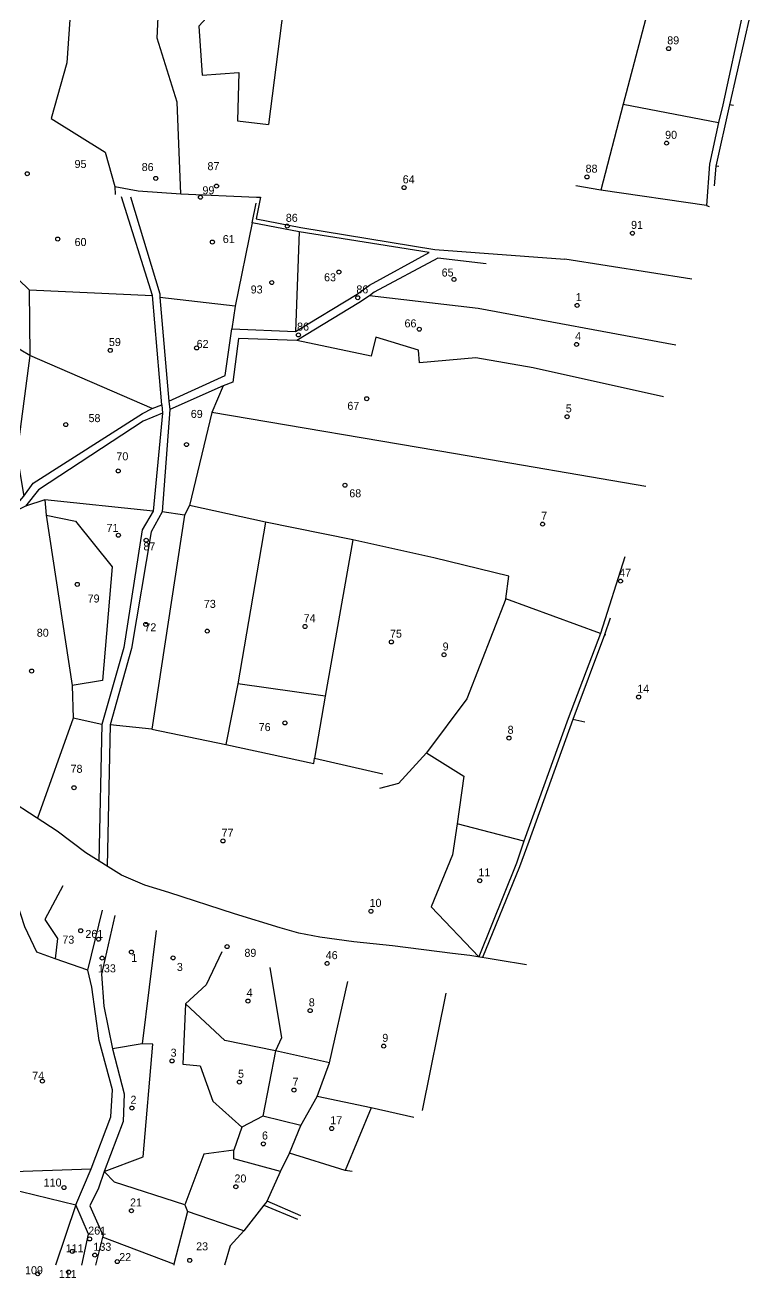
# Model space of a CAD drawing. Extents: x 176571 to 180224, y 250857 to 253450.
# Drawn here: x 179836 to 180199, y 251444 to 252070 of the extents above; entities that cross this region are included whole.
import ezdxf
from ezdxf.enums import TextEntityAlignment as Align

# ---------------------------------------------------------------- set-up
doc = ezdxf.new("R2010")
doc.units = 0
for name, color, linetype in [('1602', 240, 'Continuous'), ('1603', 240, 'Continuous'), ('A_POINTS', 252, 'Continuous')]:
    doc.layers.add(name, color=color, linetype=linetype)
doc.styles.add('HEBTXT', font='hebtxt.shx')

# ---------------------------------------------------------------- blocks, each defined once
blk = doc.blocks.new('1603')
at = {"layer": 'A_POINTS'}
blk.add_circle((0, 0), 0.25, dxfattribs=at)
at = {"style": 'HEBTXT'}
blk.add_attdef('PARCEL_NUM', text='', height=2, dxfattribs=at).set_placement((0, 1), align=Align.CENTER)
at = {"style": 'HEBTXT', "flags": 1}
blk.add_attdef('LOT_NUM', text='', height=2, dxfattribs=at).set_placement((0, -2.5), align=Align.CENTER)

msp = doc.modelspace()

# ---------------------------------------------------------------- linework, layer by layer
at = {"layer": '1602'}
for points in [[(179997.15, 252450), (179997.46, 252447.95), (179998.32, 252413.38), (179997.59, 252369.55), (179996.21, 252316.17), (179994.5, 252295.22), (179992.3, 252260.58), (179978.64, 252176.63), (179974.48, 252150.55), (179957.85, 252020.14)], [(180151.89, 252450), (180143.28, 252248.17), (180142.72, 252217.94), (180178.74, 252212.13), (180153.99, 252089.54), (180195.7, 252078.51), (180198.92, 252078.07), (180198.75, 252075.98), (180188.29, 252030), (180181.4, 251999.38), (180180.59, 251989.42)], [(180141.03, 252247.85), (180140.21, 252213.95), (180175.24, 252211.12), (180158.13, 252125.91), (180150.04, 252087.23), (180194.7, 252075.32), (180184.91, 252030), (180182.78, 252021.16), (180178.21, 252000.39), (180176.78, 251979.59), (180178.11, 251979.11)], [(179914.1, 251985.54), (179912.32, 252031.27), (179902.22, 252063.24), (179904.28, 252105.71), (179895.29, 252133.49), (179911.4, 252177.12), (179958.21, 252174.37), (179969.34, 252149.58), (179955.78, 252135.48), (179957.13, 252107.63), (179934.86, 252119.27), (179936.38, 252083.97), (179923.11, 252069.35), (179924.77, 252044.85), (179943.1, 252046.15), (179942.36, 252021.92), (179957.85, 252020.14)], [(179864.56, 252157.05), (179857.08, 252051.02), (179849.39, 252023.06), (179876.35, 252006.32), (179881.21, 251989.21), (179881.38, 251985.19)], [(180150.04, 252087.23), (180135.11, 252030.31), (180123.92, 251987.36)], [(180135.11, 252030.31), (180182.78, 252021.16)], [(180190.27, 252029.61), (180188.29, 252030)], [(179772.99, 251997.83), (179762.91, 251987.84), (179762.76, 251967.13), (179772.51, 251965.45), (179772.93, 251952.84), (179767.3, 251924.32), (179771.3, 251897.19), (179764.03, 251866.82), (179776.54, 251862.61), (179776.05, 251860.91), (179771.37, 251829.96), (179787.42, 251809.64), (179789.52, 251810.5), (179833.69, 251832.04), (179835.6, 251834.35), (179840.39, 251840.78), (179895.01, 251875.74), (179899.82, 251878.22), (179904.57, 251880.06), (179900, 251934.72), (179884.55, 251984.02)], [(180182.92, 251999.09), (180181.4, 251999.38)], [(179789.13, 251992.52), (179796.73, 251977.32), (179798.87, 251973.02), (179817.05, 251958.05), (179838.4, 251937.43), (179900, 251934.72)], [(179881.21, 251989.21), (179892.74, 251986.96), (179914.1, 251985.54), (179951.87, 251983.88)], [(180176.78, 251979.59), (180123.92, 251987.36), (180111.51, 251989.53)], [(179888.9, 251983.91), (179903.68, 251935.45), (179903.64, 251933.7), (179908.2, 251881.76), (179908.63, 251877.73), (179904.71, 251826.59), (179899.23, 251816.49), (179889.5, 251758.14), (179878.76, 251720.06), (179877.31, 251649.42)], [(179908.2, 251881.76), (179936.2, 251894.72), (179939.51, 251917.97), (179971.42, 251916.74), (180002.13, 251935.35), (180008.43, 251939.9), (180038.15, 251956.09), (179973.22, 251966.5), (179949.77, 251971.03), (179951.7, 251980.78)], [(179951.87, 251983.88), (179953.86, 251983.84), (179951.81, 251972.94), (179974.04, 251968.73), (180040.98, 251957.66), (180106, 251952.74)], [(179949.77, 251971.03), (179941.2, 251929.31), (179939.51, 251917.97)], [(179973.22, 251966.5), (179971.42, 251916.74)], [(180066.58, 251950.42), (180042.51, 251953.33), (180010.63, 251936.4), (180008.29, 251934.43), (180002.99, 251930.92), (179972.01, 251912.1), (179942.99, 251913.08), (179940.03, 251891.37), (179935.19, 251889.5), (179908.63, 251877.73)], [(180169.36, 251942.8), (180106, 251952.74)], [(179838.4, 251937.43), (179838.62, 251904.63), (179832.13, 251855.15), (179835.6, 251834.35)], [(179899.82, 251878.22), (179838.62, 251904.63), (179807.06, 251923.37), (179776.52, 251930.34), (179775.27, 251923.45), (179767.3, 251924.32)], [(179941.2, 251929.31), (179903.64, 251933.7)], [(180062.65, 251928.19), (180008.29, 251934.43)], [(180161.4, 251909.76), (180062.65, 251928.19)], [(180061.5, 251903.42), (180033.35, 251900.92), (180032.83, 251907.38), (180011.57, 251913.9), (180009.26, 251904.34), (179972.01, 251912.1)], [(180155.19, 251883.97), (180090.16, 251898.44), (180061.5, 251903.42)], [(179935.19, 251889.5), (179929.63, 251876.22), (179918.5, 251829.72), (179915.95, 251824.88), (179899.67, 251717.86), (179878.76, 251720.06)], [(179904.57, 251880.06), (179904.87, 251875.85), (179900.33, 251826.77), (179894.86, 251817.6), (179885.58, 251758.68), (179874.57, 251720.17), (179873.2, 251651.95)], [(179904.87, 251875.85), (179895.29, 251871.81), (179843.08, 251837.49), (179836.57, 251829.34), (179788.35, 251805.29), (179761.96, 251794.02), (179723.13, 251772.7), (179707.33, 251763.12), (179669.45, 251736.77)], [(180051.32, 251855.45), (179929.63, 251876.22)], [(180146.5, 251839.11), (180051.32, 251855.45)], [(179900.33, 251826.77), (179846.24, 251832.54), (179836.57, 251829.34)], [(179846.24, 251832.54), (179846.77, 251824.9), (179859.83, 251739.73), (179860.32, 251723.43), (179842.46, 251673.34)], [(180040.54, 251803.56), (180000.05, 251812.59), (179956.37, 251821.37), (179918.5, 251829.72)], [(179846.77, 251824.9), (179861.48, 251821.84), (179879.87, 251799.07), (179875, 251742.26), (179859.83, 251739.73)], [(179915.95, 251824.88), (179904.71, 251826.59)], [(179956.37, 251821.37), (179942.63, 251740.47), (179936.52, 251710.27)], [(180000.05, 251812.59), (179986.3, 251734.37), (179980.92, 251703.44)], [(180123.69, 251765.69), (180076.41, 251783.04), (180077.98, 251794.35), (180040.54, 251803.56)], [(180135.93, 251803.99), (180123.69, 251765.69), (180107.64, 251723.25), (180085.4, 251661.85), (180081.78, 251650.97), (180062.92, 251604.03)], [(180076.41, 251783.04), (180057.01, 251733.02), (180036.81, 251706.02), (180022.84, 251690.63), (180013.43, 251688.28)], [(180128.55, 251773.36), (180125.83, 251765.04), (180109.98, 251722.76), (180087.93, 251661.74), (180083.36, 251649.03), (180064.76, 251603.72)], [(180126.5, 251764.83), (180125.83, 251765.04)], [(179986.3, 251734.37), (179942.63, 251740.47)], [(179874.57, 251720.17), (179860.32, 251723.43)], [(180116.01, 251721.3), (180109.98, 251722.76)], [(179899.67, 251717.86), (179936.52, 251710.27), (179980.61, 251700.68), (179980.92, 251703.44), (180015.07, 251695.6)], [(180036.81, 251706.02), (180055.42, 251694.34), (180052.16, 251670.5), (180049.78, 251655.02), (180039.15, 251628.99), (180062.92, 251604.03)], [(179963.74, 251618.5), (179940.99, 251625.5), (179908.2, 251636.24), (179896.05, 251639.82), (179896.05, 251639.82), (179896.05, 251639.82), (179896.05, 251639.82), (179884.51, 251644.97), (179866.59, 251656.03), (179852.41, 251666.9), (179817.32, 251689.62)], [(180085.4, 251661.85), (180052.16, 251670.5)], [(179867.64, 251597.42), (179851.37, 251603.08), (179842.23, 251606.47), (179836.24, 251619.01), (179832.13, 251631.33), (179798.74, 251636.03), (179800.77, 251648.18)], [(179855.23, 251639.54), (179846.24, 251622.74), (179852.57, 251613.23), (179851.37, 251603.08)], [(179864.68, 251450), (179867.99, 251465.51), (179861.67, 251480.14), (179869.36, 251498.15), (179879.07, 251524.05), (179879.92, 251537.59), (179873.27, 251562.27), (179869.61, 251588.88), (179867.64, 251597.42), (179875.01, 251627.33)], [(179881.14, 251624.76), (179874.46, 251595.43), (179875.72, 251579.42), (179879.95, 251558.08), (179885.85, 251535.52), (179885.38, 251521.79), (179875.84, 251496.7), (179872.99, 251488.37), (179868.64, 251479.66), (179875.35, 251464.63), (179875.05, 251463.87), (179871.48, 251450)], [(179901.78, 251617.3), (179894.76, 251560.62)], [(180086.8, 251600.01), (180058.54, 251604.76), (180049.81, 251605.72), (180019.87, 251609.51), (180000.48, 251611.57), (179983.57, 251613.92), (179972.98, 251615.82), (179963.74, 251618.5)], [(179934.64, 251606.54), (179926.82, 251590), (179916.52, 251580.49), (179915.12, 251550.36), (179923.85, 251549.58), (179930.12, 251531.94), (179944.54, 251518.88), (179940.54, 251507.47), (179925.65, 251505.47), (179916.03, 251480.03), (179917.49, 251476.72), (179910.64, 251450.49), (179910.64, 251450)], [(179958.63, 251598.8), (179964.44, 251563.53), (179961.38, 251557.13), (179955.09, 251524.35)], [(179957.31, 251481.89), (179963.92, 251496.71), (179968.47, 251505.85), (179974.05, 251519.79), (179982.25, 251534.21), (179988.43, 251551.14), (179997.48, 251591.8)], [(180046.58, 251585.97), (180034.61, 251527.29)], [(179988.43, 251551.14), (179961.38, 251557.13), (179936.13, 251562.19), (179916.52, 251580.49)], [(179813.92, 251570.55), (179813.9, 251559.95), (179810.85, 251543.27), (179808.9, 251537.33), (179803.87, 251517.48), (179801.93, 251491.07), (179825.64, 251496.58), (179869.36, 251498.15)], [(179875.84, 251496.7), (179895.34, 251504.12), (179900.06, 251560.35), (179894.76, 251560.62), (179879.95, 251558.08)], [(180030.58, 251523.77), (180009.21, 251528.51), (179982.25, 251534.21)], [(180009.21, 251528.51), (179996.28, 251497.21)], [(179974.05, 251519.79), (179955.09, 251524.35), (179944.54, 251518.88)], [(179963.92, 251496.71), (179940.56, 251503.15), (179940.54, 251507.47)], [(179999.67, 251496.81), (179996.28, 251497.21), (179968.47, 251505.85)], [(179825.64, 251496.58), (179827.53, 251488.42), (179861.67, 251480.14)], [(179916.03, 251480.03), (179880.9, 251491.47), (179875.84, 251496.7)], [(179861.67, 251480.14), (179851.51, 251450)], [(179955.51, 251479.87), (179945.65, 251467.15), (179938.8, 251459.59), (179935.88, 251450)], [(179974.12, 251474.52), (179957.31, 251481.89), (179955.51, 251479.87), (179972.37, 251472.99)], [(179945.65, 251467.15), (179917.49, 251476.72)], [(179910.64, 251450.49), (179875.05, 251463.87)]]:
    msp.add_lwpolyline(points, dxfattribs=at)

# ---------------------------------------------------------------- block references
at = {"layer": '1603'}
ref = msp.add_blockref('1603', (180157.81, 252058.05), dxfattribs=dict(at, xscale=4, yscale=4, zscale=4))
ref.add_attrib('PARCEL_NUM', '89', (180157.12, 252060.21), dxfattribs={"layer": '0', "height": 4, "style": 'HEBTXT'})
ref = msp.add_blockref('1603', (180156.76, 252010.83), dxfattribs=dict(at, xscale=4, yscale=4, zscale=4))
ref.add_attrib('PARCEL_NUM', '90', (180156.07, 252012.99), dxfattribs={"layer": '0', "height": 4, "style": 'HEBTXT'})
ref = msp.add_blockref('1603', (179837.36, 251995.52), dxfattribs=dict(at, xscale=4, yscale=4, zscale=4))
ref.add_attrib('PARCEL_NUM', '95', (179861.02, 251998.41), dxfattribs={"layer": '0', "height": 4, "style": 'HEBTXT'})
ref = msp.add_blockref('1603', (179901.59, 251993.2), dxfattribs=dict(at, xscale=4, yscale=4, zscale=4))
ref.add_attrib('PARCEL_NUM', '86', (179894.56, 251996.86), dxfattribs={"layer": '0', "height": 4, "style": 'HEBTXT'})
ref = msp.add_blockref('1603', (179931.93, 251989.35), dxfattribs=dict(at, xscale=4, yscale=4, zscale=4))
ref.add_attrib('PARCEL_NUM', '87', (179927.42, 251997.31), dxfattribs={"layer": '0', "height": 4, "style": 'HEBTXT'})
ref = msp.add_blockref('1603', (180117.01, 251993.91), dxfattribs=dict(at, xscale=4, yscale=4, zscale=4))
ref.add_attrib('PARCEL_NUM', '88', (180116.32, 251996.07), dxfattribs={"layer": '0', "height": 4, "style": 'HEBTXT'})
ref = msp.add_blockref('1603', (180025.65, 251988.57), dxfattribs=dict(at, xscale=4, yscale=4, zscale=4))
ref.add_attrib('PARCEL_NUM', '64', (180024.96, 251990.73), dxfattribs={"layer": '0', "height": 4, "style": 'HEBTXT'})
ref = msp.add_blockref('1603', (179923.93, 251983.77), dxfattribs=dict(at, xscale=4, yscale=4, zscale=4))
ref.add_attrib('PARCEL_NUM', '99', (179924.92, 251985.25), dxfattribs={"layer": '0', "height": 4, "style": 'HEBTXT'})
ref = msp.add_blockref('1603', (179967.25, 251969.33), dxfattribs=dict(at, xscale=4, yscale=4, zscale=4))
ref.add_attrib('PARCEL_NUM', '86', (179966.56, 251971.49), dxfattribs={"layer": '0', "height": 4, "style": 'HEBTXT'})
ref = msp.add_blockref('1603', (180139.74, 251965.8), dxfattribs=dict(at, xscale=4, yscale=4, zscale=4))
ref.add_attrib('PARCEL_NUM', '91', (180139.05, 251967.96), dxfattribs={"layer": '0', "height": 4, "style": 'HEBTXT'})
ref = msp.add_blockref('1603', (179852.6, 251962.88), dxfattribs=dict(at, xscale=4, yscale=4, zscale=4))
ref.add_attrib('PARCEL_NUM', '60', (179861.03, 251959.38), dxfattribs={"layer": '0', "height": 4, "style": 'HEBTXT'})
ref = msp.add_blockref('1603', (179929.86, 251961.39), dxfattribs=dict(at, xscale=4, yscale=4, zscale=4))
ref.add_attrib('PARCEL_NUM', '61', (179935.07, 251960.87), dxfattribs={"layer": '0', "height": 4, "style": 'HEBTXT'})
ref = msp.add_blockref('1603', (179993.07, 251946.37), dxfattribs=dict(at, xscale=4, yscale=4, zscale=4))
ref.add_attrib('PARCEL_NUM', '63', (179985.67, 251941.77), dxfattribs={"layer": '0', "height": 4, "style": 'HEBTXT'})
ref = msp.add_blockref('1603', (180050.56, 251942.67), dxfattribs=dict(at, xscale=4, yscale=4, zscale=4))
ref.add_attrib('PARCEL_NUM', '65', (180044.41, 251944.14), dxfattribs={"layer": '0', "height": 4, "style": 'HEBTXT'})
ref = msp.add_blockref('1603', (179959.56, 251941.13), dxfattribs=dict(at, xscale=4, yscale=4, zscale=4))
ref.add_attrib('PARCEL_NUM', '93', (179949.03, 251935.68), dxfattribs={"layer": '0', "height": 4, "style": 'HEBTXT'})
ref = msp.add_blockref('1603', (180002.5, 251933.55), dxfattribs=dict(at, xscale=4, yscale=4, zscale=4))
ref.add_attrib('PARCEL_NUM', '86', (180001.81, 251935.71), dxfattribs={"layer": '0', "height": 4, "style": 'HEBTXT'})
ref = msp.add_blockref('1603', (180112.1, 251929.69), dxfattribs=dict(at, xscale=4, yscale=4, zscale=4))
ref.add_attrib('PARCEL_NUM', '1', (180111.41, 251931.85), dxfattribs={"layer": '0', "height": 4, "style": 'HEBTXT'})
ref = msp.add_blockref('1603', (180033.24, 251917.81), dxfattribs=dict(at, xscale=4, yscale=4, zscale=4))
ref.add_attrib('PARCEL_NUM', '66', (180025.86, 251918.72), dxfattribs={"layer": '0', "height": 4, "style": 'HEBTXT'})
ref = msp.add_blockref('1603', (179972.89, 251914.95), dxfattribs=dict(at, xscale=4, yscale=4, zscale=4))
ref.add_attrib('PARCEL_NUM', '86', (179972.2, 251917.11), dxfattribs={"layer": '0', "height": 4, "style": 'HEBTXT'})
ref = msp.add_blockref('1603', (180111.79, 251910.2), dxfattribs=dict(at, xscale=4, yscale=4, zscale=4))
ref.add_attrib('PARCEL_NUM', '4', (180111.1, 251912.35), dxfattribs={"layer": '0', "height": 4, "style": 'HEBTXT'})
ref = msp.add_blockref('1603', (179878.87, 251907.23), dxfattribs=dict(at, xscale=4, yscale=4, zscale=4))
ref.add_attrib('PARCEL_NUM', '59', (179878.18, 251909.39), dxfattribs={"layer": '0', "height": 4, "style": 'HEBTXT'})
ref = msp.add_blockref('1603', (179922.01, 251908.44), dxfattribs=dict(at, xscale=4, yscale=4, zscale=4))
ref.add_attrib('PARCEL_NUM', '62', (179922.01, 251908.44), dxfattribs={"layer": '0', "height": 4, "style": 'HEBTXT'})
ref = msp.add_blockref('1603', (180006.96, 251883.06), dxfattribs=dict(at, xscale=4, yscale=4, zscale=4))
ref.add_attrib('PARCEL_NUM', '67', (179997.32, 251877.5), dxfattribs={"layer": '0', "height": 4, "style": 'HEBTXT'})
ref = msp.add_blockref('1603', (180107.11, 251874.05), dxfattribs=dict(at, xscale=4, yscale=4, zscale=4))
ref.add_attrib('PARCEL_NUM', '5', (180106.42, 251876.21), dxfattribs={"layer": '0', "height": 4, "style": 'HEBTXT'})
ref = msp.add_blockref('1603', (179856.64, 251870.1), dxfattribs=dict(at, xscale=4, yscale=4, zscale=4))
ref.add_attrib('PARCEL_NUM', '58', (179868, 251871.36), dxfattribs={"layer": '0', "height": 4, "style": 'HEBTXT'})
ref = msp.add_blockref('1603', (179916.94, 251860.15), dxfattribs=dict(at, xscale=4, yscale=4, zscale=4))
ref.add_attrib('PARCEL_NUM', '69', (179919.09, 251873.46), dxfattribs={"layer": '0', "height": 4, "style": 'HEBTXT'})
ref = msp.add_blockref('1603', (179882.82, 251846.96), dxfattribs=dict(at, xscale=4, yscale=4, zscale=4))
ref.add_attrib('PARCEL_NUM', '70', (179881.93, 251852.27), dxfattribs={"layer": '0', "height": 4, "style": 'HEBTXT'})
ref = msp.add_blockref('1603', (179996.1, 251839.83), dxfattribs=dict(at, xscale=4, yscale=4, zscale=4))
ref.add_attrib('PARCEL_NUM', '68', (179998.27, 251833.78), dxfattribs={"layer": '0', "height": 4, "style": 'HEBTXT'})
ref = msp.add_blockref('1603', (180094.83, 251820.36), dxfattribs=dict(at, xscale=4, yscale=4, zscale=4))
ref.add_attrib('PARCEL_NUM', '7', (180094.14, 251822.52), dxfattribs={"layer": '0', "height": 4, "style": 'HEBTXT'})
ref = msp.add_blockref('1603', (179882.92, 251814.81), dxfattribs=dict(at, xscale=4, yscale=4, zscale=4))
ref.add_attrib('PARCEL_NUM', '71', (179877, 251816.48), dxfattribs={"layer": '0', "height": 4, "style": 'HEBTXT'})
ref = msp.add_blockref('1603', (179896.79, 251812.29), dxfattribs=dict(at, xscale=4, yscale=4, zscale=4))
ref.add_attrib('PARCEL_NUM', '87', (179895.44, 251807.24), dxfattribs={"layer": '0', "height": 4, "style": 'HEBTXT'})
ref = msp.add_blockref('1603', (180133.78, 251791.88), dxfattribs=dict(at, xscale=4, yscale=4, zscale=4))
ref.add_attrib('PARCEL_NUM', '47', (180133.09, 251794.04), dxfattribs={"layer": '0', "height": 4, "style": 'HEBTXT'})
ref = msp.add_blockref('1603', (179862.4, 251790.26), dxfattribs=dict(at, xscale=4, yscale=4, zscale=4))
ref.add_attrib('PARCEL_NUM', '79', (179867.55, 251781.19), dxfattribs={"layer": '0', "height": 4, "style": 'HEBTXT'})
ref = msp.add_blockref('1603', (179927.3, 251766.87), dxfattribs=dict(at, xscale=4, yscale=4, zscale=4))
ref.add_attrib('PARCEL_NUM', '73', (179925.62, 251778.5), dxfattribs={"layer": '0', "height": 4, "style": 'HEBTXT'})
ref = msp.add_blockref('1603', (179976.16, 251769.19), dxfattribs=dict(at, xscale=4, yscale=4, zscale=4))
ref.add_attrib('PARCEL_NUM', '74', (179975.47, 251771.35), dxfattribs={"layer": '0', "height": 4, "style": 'HEBTXT'})
ref = msp.add_blockref('1603', (179839.58, 251746.91), dxfattribs=dict(at, xscale=4, yscale=4, zscale=4))
ref.add_attrib('PARCEL_NUM', '80', (179842.15, 251764.08), dxfattribs={"layer": '0', "height": 4, "style": 'HEBTXT'})
ref = msp.add_blockref('1603', (179896.59, 251770.24), dxfattribs=dict(at, xscale=4, yscale=4, zscale=4))
ref.add_attrib('PARCEL_NUM', '72', (179895.91, 251766.8), dxfattribs={"layer": '0', "height": 4, "style": 'HEBTXT'})
ref = msp.add_blockref('1603', (180019.31, 251761.46), dxfattribs=dict(at, xscale=4, yscale=4, zscale=4))
ref.add_attrib('PARCEL_NUM', '75', (180018.62, 251763.62), dxfattribs={"layer": '0', "height": 4, "style": 'HEBTXT'})
ref = msp.add_blockref('1603', (180045.59, 251755.04), dxfattribs=dict(at, xscale=4, yscale=4, zscale=4))
ref.add_attrib('PARCEL_NUM', '9', (180044.9, 251757.2), dxfattribs={"layer": '0', "height": 4, "style": 'HEBTXT'})
ref = msp.add_blockref('1603', (180142.83, 251733.93), dxfattribs=dict(at, xscale=4, yscale=4, zscale=4))
ref.add_attrib('PARCEL_NUM', '14', (180142.14, 251736.09), dxfattribs={"layer": '0', "height": 4, "style": 'HEBTXT'})
ref = msp.add_blockref('1603', (179966.1, 251720.96), dxfattribs=dict(at, xscale=4, yscale=4, zscale=4))
ref.add_attrib('PARCEL_NUM', '76', (179953.02, 251716.92), dxfattribs={"layer": '0', "height": 4, "style": 'HEBTXT'})
ref = msp.add_blockref('1603', (180078.05, 251713.42), dxfattribs=dict(at, xscale=4, yscale=4, zscale=4))
ref.add_attrib('PARCEL_NUM', '8', (180077.36, 251715.57), dxfattribs={"layer": '0', "height": 4, "style": 'HEBTXT'})
ref = msp.add_blockref('1603', (179860.74, 251688.59), dxfattribs=dict(at, xscale=4, yscale=4, zscale=4))
ref.add_attrib('PARCEL_NUM', '78', (179859.03, 251696.06), dxfattribs={"layer": '0', "height": 4, "style": 'HEBTXT'})
ref = msp.add_blockref('1603', (179935.16, 251661.97), dxfattribs=dict(at, xscale=4, yscale=4, zscale=4))
ref.add_attrib('PARCEL_NUM', '77', (179934.47, 251664.12), dxfattribs={"layer": '0', "height": 4, "style": 'HEBTXT'})
ref = msp.add_blockref('1603', (180063.48, 251642.13), dxfattribs=dict(at, xscale=4, yscale=4, zscale=4))
ref.add_attrib('PARCEL_NUM', '11', (180062.78, 251644.29), dxfattribs={"layer": '0', "height": 4, "style": 'HEBTXT'})
ref = msp.add_blockref('1603', (180009.09, 251626.88), dxfattribs=dict(at, xscale=4, yscale=4, zscale=4))
ref.add_attrib('PARCEL_NUM', '10', (180008.4, 251629.04), dxfattribs={"layer": '0', "height": 4, "style": 'HEBTXT'})
ref = msp.add_blockref('1603', (179864.1, 251617.13), dxfattribs=dict(at, xscale=4, yscale=4, zscale=4))
ref.add_attrib('PARCEL_NUM', '73', (179854.92, 251610.67), dxfattribs={"layer": '0', "height": 4, "style": 'HEBTXT'})
ref = msp.add_blockref('1603', (179873.02, 251612.89), dxfattribs=dict(at, xscale=4, yscale=4, zscale=4))
ref.add_attrib('PARCEL_NUM', '261', (179866.44, 251613.51), dxfattribs={"layer": '0', "height": 4, "style": 'HEBTXT'})
ref = msp.add_blockref('1603', (179937.24, 251609.17), dxfattribs=dict(at, xscale=4, yscale=4, zscale=4))
ref.add_attrib('PARCEL_NUM', '89', (179945.88, 251604.07), dxfattribs={"layer": '0', "height": 4, "style": 'HEBTXT'})
ref = msp.add_blockref('1603', (179874.81, 251603.41), dxfattribs=dict(at, xscale=4, yscale=4, zscale=4))
ref.add_attrib('PARCEL_NUM', '133', (179872.71, 251596.3), dxfattribs={"layer": '0', "height": 4, "style": 'HEBTXT'})
ref = msp.add_blockref('1603', (179889.44, 251606.45), dxfattribs=dict(at, xscale=4, yscale=4, zscale=4))
ref.add_attrib('PARCEL_NUM', '1', (179889.36, 251601.56), dxfattribs={"layer": '0', "height": 4, "style": 'HEBTXT'})
ref = msp.add_blockref('1603', (179910.25, 251603.53), dxfattribs=dict(at, xscale=4, yscale=4, zscale=4))
ref.add_attrib('PARCEL_NUM', '3', (179912.13, 251597.01), dxfattribs={"layer": '0', "height": 4, "style": 'HEBTXT'})
ref = msp.add_blockref('1603', (179987.19, 251600.76), dxfattribs=dict(at, xscale=4, yscale=4, zscale=4))
ref.add_attrib('PARCEL_NUM', '46', (179986.5, 251602.92), dxfattribs={"layer": '0', "height": 4, "style": 'HEBTXT'})
ref = msp.add_blockref('1603', (179947.66, 251581.96), dxfattribs=dict(at, xscale=4, yscale=4, zscale=4))
ref.add_attrib('PARCEL_NUM', '4', (179946.96, 251584.12), dxfattribs={"layer": '0', "height": 4, "style": 'HEBTXT'})
ref = msp.add_blockref('1603', (179978.73, 251577.17), dxfattribs=dict(at, xscale=4, yscale=4, zscale=4))
ref.add_attrib('PARCEL_NUM', '8', (179978.04, 251579.32), dxfattribs={"layer": '0', "height": 4, "style": 'HEBTXT'})
ref = msp.add_blockref('1603', (180015.45, 251559.42), dxfattribs=dict(at, xscale=4, yscale=4, zscale=4))
ref.add_attrib('PARCEL_NUM', '9', (180014.76, 251561.57), dxfattribs={"layer": '0', "height": 4, "style": 'HEBTXT'})
ref = msp.add_blockref('1603', (179909.7, 251552), dxfattribs=dict(at, xscale=4, yscale=4, zscale=4))
ref.add_attrib('PARCEL_NUM', '3', (179909.01, 251554.15), dxfattribs={"layer": '0', "height": 4, "style": 'HEBTXT'})
ref = msp.add_blockref('1603', (179844.93, 251541.95), dxfattribs=dict(at, xscale=4, yscale=4, zscale=4))
ref.add_attrib('PARCEL_NUM', '74', (179839.89, 251542.68), dxfattribs={"layer": '0', "height": 4, "style": 'HEBTXT'})
ref = msp.add_blockref('1603', (179943.38, 251541.46), dxfattribs=dict(at, xscale=4, yscale=4, zscale=4))
ref.add_attrib('PARCEL_NUM', '5', (179942.69, 251543.62), dxfattribs={"layer": '0', "height": 4, "style": 'HEBTXT'})
ref = msp.add_blockref('1603', (179970.61, 251537.47), dxfattribs=dict(at, xscale=4, yscale=4, zscale=4))
ref.add_attrib('PARCEL_NUM', '7', (179969.92, 251539.62), dxfattribs={"layer": '0', "height": 4, "style": 'HEBTXT'})
ref = msp.add_blockref('1603', (179889.65, 251528.46), dxfattribs=dict(at, xscale=4, yscale=4, zscale=4))
ref.add_attrib('PARCEL_NUM', '2', (179888.96, 251530.62), dxfattribs={"layer": '0', "height": 4, "style": 'HEBTXT'})
ref = msp.add_blockref('1603', (179989.48, 251518.25), dxfattribs=dict(at, xscale=4, yscale=4, zscale=4))
ref.add_attrib('PARCEL_NUM', '17', (179988.79, 251520.41), dxfattribs={"layer": '0', "height": 4, "style": 'HEBTXT'})
ref = msp.add_blockref('1603', (179955.36, 251510.58), dxfattribs=dict(at, xscale=4, yscale=4, zscale=4))
ref.add_attrib('PARCEL_NUM', '6', (179954.66, 251512.74), dxfattribs={"layer": '0', "height": 4, "style": 'HEBTXT'})
ref = msp.add_blockref('1603', (179855.74, 251488.73), dxfattribs=dict(at, xscale=4, yscale=4, zscale=4))
ref.add_attrib('PARCEL_NUM', '110', (179845.59, 251489.24), dxfattribs={"layer": '0', "height": 4, "style": 'HEBTXT'})
ref = msp.add_blockref('1603', (179941.59, 251489.12), dxfattribs=dict(at, xscale=4, yscale=4, zscale=4))
ref.add_attrib('PARCEL_NUM', '20', (179940.9, 251491.28), dxfattribs={"layer": '0', "height": 4, "style": 'HEBTXT'})
ref = msp.add_blockref('1603', (179889.43, 251477.13), dxfattribs=dict(at, xscale=4, yscale=4, zscale=4))
ref.add_attrib('PARCEL_NUM', '21', (179888.74, 251479.28), dxfattribs={"layer": '0', "height": 4, "style": 'HEBTXT'})
ref = msp.add_blockref('1603', (179868.53, 251463.05), dxfattribs=dict(at, xscale=4, yscale=4, zscale=4))
ref.add_attrib('PARCEL_NUM', '261', (179867.84, 251465.21), dxfattribs={"layer": '0', "height": 4, "style": 'HEBTXT'})
ref = msp.add_blockref('1603', (179859.91, 251456.84), dxfattribs=dict(at, xscale=4, yscale=4, zscale=4))
ref.add_attrib('PARCEL_NUM', '111', (179856.6, 251456.37), dxfattribs={"layer": '0', "height": 4, "style": 'HEBTXT'})
ref = msp.add_blockref('1603', (179871.14, 251454.97), dxfattribs=dict(at, xscale=4, yscale=4, zscale=4))
ref.add_attrib('PARCEL_NUM', '133', (179870.45, 251457.12), dxfattribs={"layer": '0', "height": 4, "style": 'HEBTXT'})
ref = msp.add_blockref('1603', (179918.54, 251452.32), dxfattribs=dict(at, xscale=4, yscale=4, zscale=4))
ref.add_attrib('PARCEL_NUM', '23', (179921.77, 251457.35), dxfattribs={"layer": '0', "height": 4, "style": 'HEBTXT'})
ref = msp.add_blockref('1603', (179882.34, 251451.69), dxfattribs=dict(at, xscale=4, yscale=4, zscale=4))
ref.add_attrib('PARCEL_NUM', '22', (179883.34, 251451.97), dxfattribs={"layer": '0', "height": 4, "style": 'HEBTXT'})
ref = msp.add_blockref('1603', (179842.64, 251445.63), dxfattribs=dict(at, xscale=4, yscale=4, zscale=4))
ref.add_attrib('PARCEL_NUM', '109', (179836.28, 251445.42), dxfattribs={"layer": '0', "height": 4, "style": 'HEBTXT'})
ref = msp.add_blockref('1603', (179858.05, 251446.44), dxfattribs=dict(at, xscale=4, yscale=4, zscale=4))
ref.add_attrib('PARCEL_NUM', '111', (179853.15, 251443.55), dxfattribs={"layer": '0', "height": 4, "style": 'HEBTXT'})

doc.saveas('drawing.dxf')
